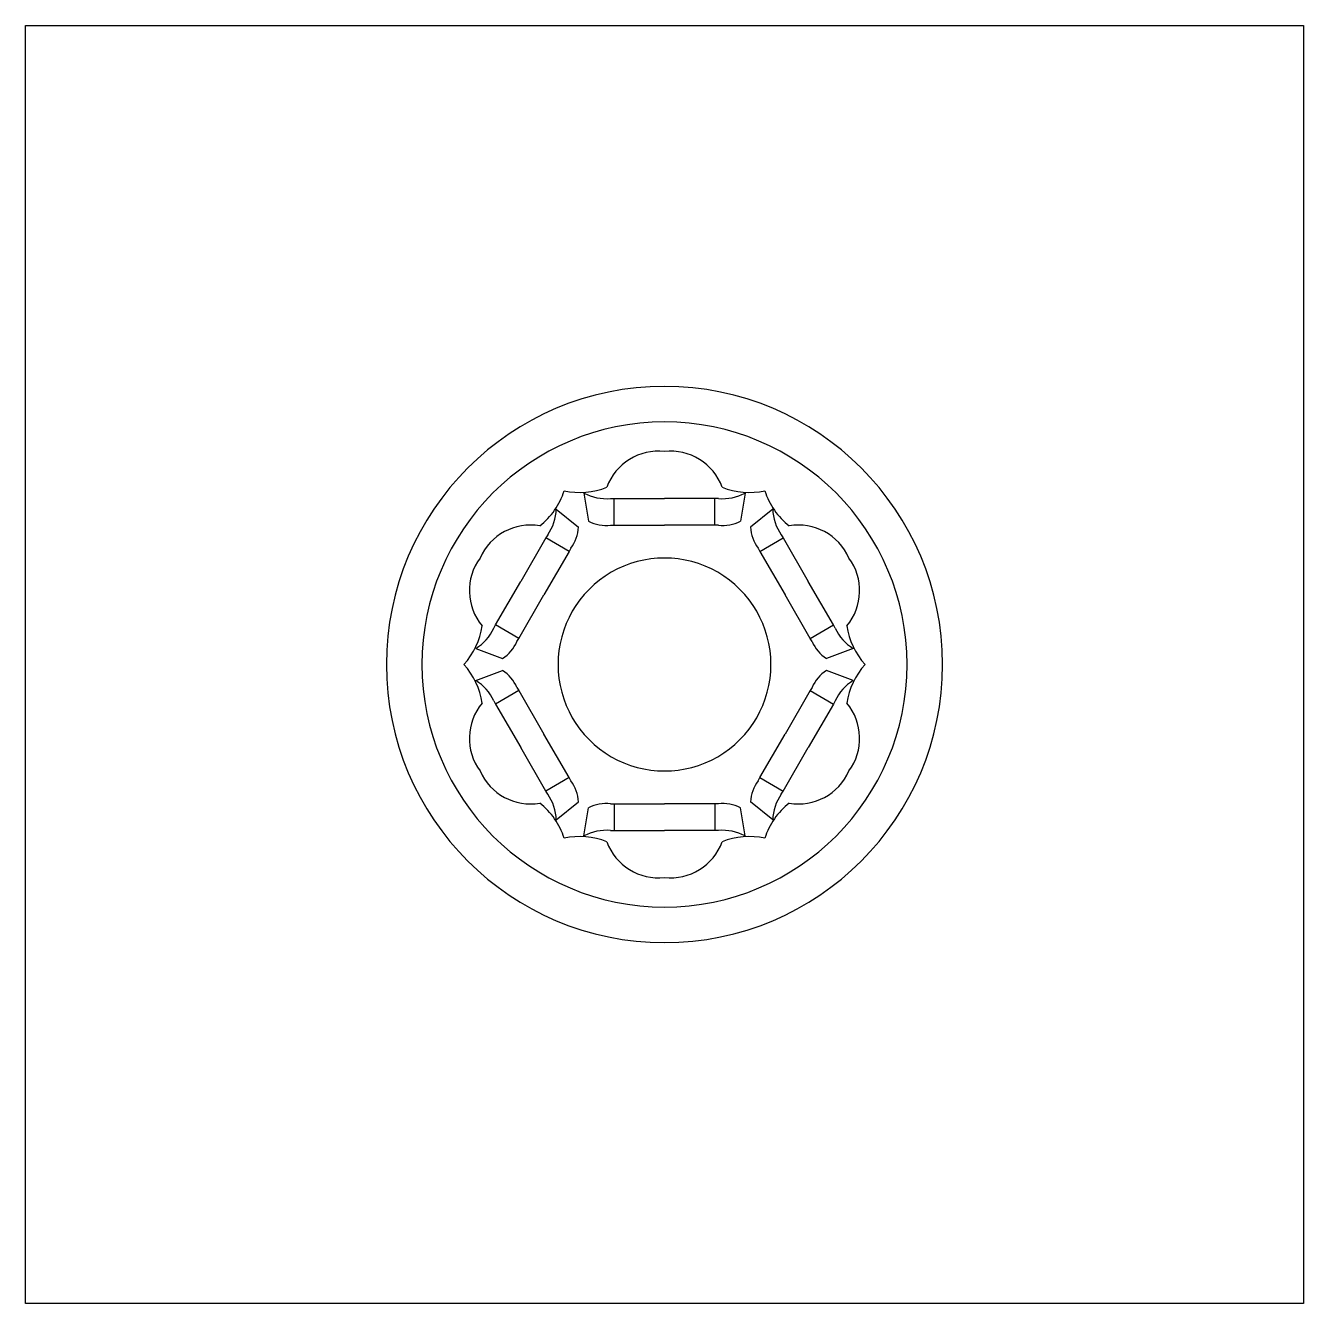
# Model space of a CAD drawing. Extents: x -54 to 54, y -54 to 54.
import ezdxf

# ---------------------------------------------------------------- set-up
doc = ezdxf.new("R2010")
doc.units = 0
doc.layers.add('default', color=7, linetype='CONTINUOUS')

msp = doc.modelspace()

# ---------------------------------------------------------------- linework, layer by layer
at = {"layer": 'default'}
for p, q in [((-54, -54), (-54, 54)), ((-54, 54), (54, 54)), ((54, 54), (54, -54)), ((-6.80678, 14.492774), (-6.413377, 12.108295)), ((6.80678, 14.492774), (6.413377, 12.108295)), ((-9.14772, 13.141231), (-7.279403, 11.608295)), ((-4.562099, 14.031829), (-4.244568, 14.031829)), ((-4.244568, 14.031829), (0, 14.031829)), ((-4.244568, 11.770109), (-4.244568, 14.031829)), ((4.244568, 14.031829), (0, 14.031829)), ((4.562099, 14.031829), (4.244568, 14.031829)), ((4.244568, 11.770109), (4.244568, 14.031829)), ((9.14772, 13.141231), (7.279403, 11.608295)), ((-9.870871, 10.966808), (-10.029636, 10.691818)), ((-4.562099, 11.770109), (-4.244568, 11.770109)), ((-4.244568, 11.770109), (0, 11.770109)), ((4.244568, 11.770109), (0, 11.770109)), ((4.562099, 11.770109), (4.244568, 11.770109)), ((9.870871, 10.966808), (10.029636, 10.691818)), ((-10.029636, 10.691818), (-12.15192, 7.015914)), ((-8.070929, 9.560958), (-10.029636, 10.691818)), ((-7.912164, 9.835948), (-8.070929, 9.560958)), ((7.912164, 9.835948), (8.070929, 9.560958)), ((8.070929, 9.560958), (10.029636, 10.691818)), ((10.029636, 10.691818), (12.15192, 7.015914)), ((-8.070929, 9.560958), (-10.193213, 5.885054)), ((8.070929, 9.560958), (10.193213, 5.885054)), ((-14.274204, 3.340011), (-12.15192, 7.015914)), ((14.274204, 3.340011), (12.15192, 7.015914)), ((-12.315497, 2.209151), (-10.193213, 5.885054)), ((12.315497, 2.209151), (10.193213, 5.885054)), ((-14.432969, 3.065021), (-14.274204, 3.340011)), ((-12.315497, 2.209151), (-14.274204, 3.340011)), ((12.315497, 2.209151), (14.274204, 3.340011)), ((14.432969, 3.065021), (14.274204, 3.340011)), ((-12.474262, 1.934161), (-12.315497, 2.209151)), ((12.474262, 1.934161), (12.315497, 2.209151)), ((-15.9545, 1.351543), (-13.69278, 0.5)), ((15.9545, 1.351543), (13.69278, 0.5)), ((-15.9545, -1.351543), (-13.69278, -0.5)), ((15.9545, -1.351543), (13.69278, -0.5)), ((-12.474262, -1.934161), (-12.315497, -2.209151)), ((12.474262, -1.934161), (12.315497, -2.209151)), ((-14.432969, -3.065021), (-14.274204, -3.340011)), ((-12.315497, -2.209151), (-14.274204, -3.340011)), ((-12.315497, -2.209151), (-10.193213, -5.885054)), ((12.315497, -2.209151), (10.193213, -5.885054)), ((12.315497, -2.209151), (14.274204, -3.340011)), ((14.432969, -3.065021), (14.274204, -3.340011)), ((-14.274204, -3.340011), (-12.15192, -7.015914)), ((14.274204, -3.340011), (12.15192, -7.015914)), ((-8.070929, -9.560958), (-10.193213, -5.885054)), ((8.070929, -9.560958), (10.193213, -5.885054)), ((-10.029636, -10.691818), (-12.15192, -7.015914)), ((10.029636, -10.691818), (12.15192, -7.015914)), ((-8.070929, -9.560958), (-10.029636, -10.691818)), ((-7.912164, -9.835948), (-8.070929, -9.560958)), ((7.912164, -9.835948), (8.070929, -9.560958)), ((8.070929, -9.560958), (10.029636, -10.691818)), ((-9.870871, -10.966808), (-10.029636, -10.691818)), ((9.870871, -10.966808), (10.029636, -10.691818)), ((-9.14772, -13.141231), (-7.279403, -11.608295)), ((-4.562099, -11.770109), (-4.244568, -11.770109)), ((-4.244568, -11.770109), (0, -11.770109)), ((-4.244568, -11.770109), (-4.244568, -14.031829)), ((4.244568, -11.770109), (0, -11.770109)), ((4.562099, -11.770109), (4.244568, -11.770109)), ((4.244568, -11.770109), (4.244568, -14.031829)), ((9.14772, -13.141231), (7.279403, -11.608295)), ((-6.80678, -14.492774), (-6.413377, -12.108295)), ((6.80678, -14.492774), (6.413377, -12.108295)), ((-4.562099, -14.031829), (-4.244568, -14.031829)), ((-4.244568, -14.031829), (0, -14.031829)), ((4.244568, -14.031829), (0, -14.031829)), ((4.562099, -14.031829), (4.244568, -14.031829)), ((54, -54), (-54, -54))]:
    msp.add_line(p, q, dxfattribs=at)
for centre, radius, start, end in [((0, 0), 23.5, 0, 180), ((0, 0), 20.5, 0, 180), ((-0.514375, 13.389479), 4.639125, 83.634091, 159.912253), ((0.514375, 13.389479), 4.639125, 20.087747, 96.365909), ((-14.3125, 16.529496), 6.120424, 308.053808, 342.440891), ((-7.158713, 20.659737), 6.120424, 257.559109, 291.946192), ((-4.939605, 17.889445), 3.876044, 241.202093, 275.589175), ((4.939605, 17.889445), 3.876044, 264.410825, 298.797907), ((7.158713, 20.659737), 6.120424, 248.053808, 282.440891), ((14.3125, 16.529496), 6.120424, 197.559109, 231.946192), ((-13.022911, 13.222546), 3.876044, 324.410825, 358.797907), ((13.022911, 13.222546), 3.876044, 181.202093, 215.589175), ((-4.941267, 14.930654), 3.183208, 242.453966, 276.841049), ((4.941267, 14.930654), 3.183208, 263.158951, 297.546034), ((-11.338441, 7.140202), 4.639125, 80.087747, 156.365909), ((-10.459692, 11.74459), 3.183208, 323.158951, 357.546034), ((10.459692, 11.74459), 3.183208, 182.453966, 216.841049), ((11.338441, 7.140202), 4.639125, 23.634091, 99.912253), ((-11.852817, 6.249278), 4.639125, 143.634091, 219.912253), ((0, 0), 9, 60, 120), ((11.852817, 6.249278), 4.639125, 320.087747, 36.365909), ((0, 0), 9, 120, 180), ((0, 0), 9, 0, 60), ((-21.471213, 4.130241), 6.120424, 317.559109, 351.946192), ((21.471213, 4.130241), 6.120424, 188.053808, 222.440891), ((-17.962517, 4.666899), 3.876044, 301.202093, 335.589175), ((17.962517, 4.666899), 3.876044, 204.410825, 238.797907), ((-15.400959, 3.186064), 3.183208, 302.453966, 336.841049), ((15.400959, 3.186064), 3.183208, 203.158951, 237.546034), ((0, 0), 23.5, 180, 0), ((0, 0), 20.5, 180, 0), ((-21.471213, -4.130241), 6.120424, 8.053808, 42.440891), ((0, 0), 9, 180, 240), ((0, 0), 9, 300, 0), ((21.471213, -4.130241), 6.120424, 137.559109, 171.946192), ((-15.400959, -3.186064), 3.183208, 23.158951, 57.546034), ((15.400959, -3.186064), 3.183208, 122.453966, 156.841049), ((-17.962517, -4.666899), 3.876044, 24.410825, 58.797907), ((17.962517, -4.666899), 3.876044, 121.202093, 155.589175), ((-11.852817, -6.249278), 4.639125, 140.087747, 216.365909), ((11.852817, -6.249278), 4.639125, 323.634091, 39.912253), ((0, 0), 9, 240, 300), ((-11.338441, -7.140202), 4.639125, 203.634091, 279.912253), ((11.338441, -7.140202), 4.639125, 260.087747, 336.365909), ((-10.459692, -11.74459), 3.183208, 2.453966, 36.841049), ((10.459692, -11.74459), 3.183208, 143.158951, 177.546034), ((-14.3125, -16.529496), 6.120424, 17.559109, 51.946192), ((-13.022911, -13.222546), 3.876044, 1.202093, 35.589175), ((-4.941267, -14.930654), 3.183208, 83.158951, 117.546034), ((4.941267, -14.930654), 3.183208, 62.453966, 96.841049), ((14.3125, -16.529496), 6.120424, 128.053808, 162.440891), ((13.022911, -13.222546), 3.876044, 144.410825, 178.797907), ((-4.939605, -17.889445), 3.876044, 84.410825, 118.797907), ((4.939605, -17.889445), 3.876044, 61.202093, 95.589175), ((-7.158713, -20.659737), 6.120424, 68.053808, 102.440891), ((-0.514375, -13.389479), 4.639125, 200.087747, 276.365909), ((0.514375, -13.389479), 4.639125, 263.634091, 339.912253), ((7.158713, -20.659737), 6.120424, 77.559109, 111.946192)]:
    msp.add_arc(centre, radius, start, end, dxfattribs=at)

doc.saveas('drawing.dxf')
